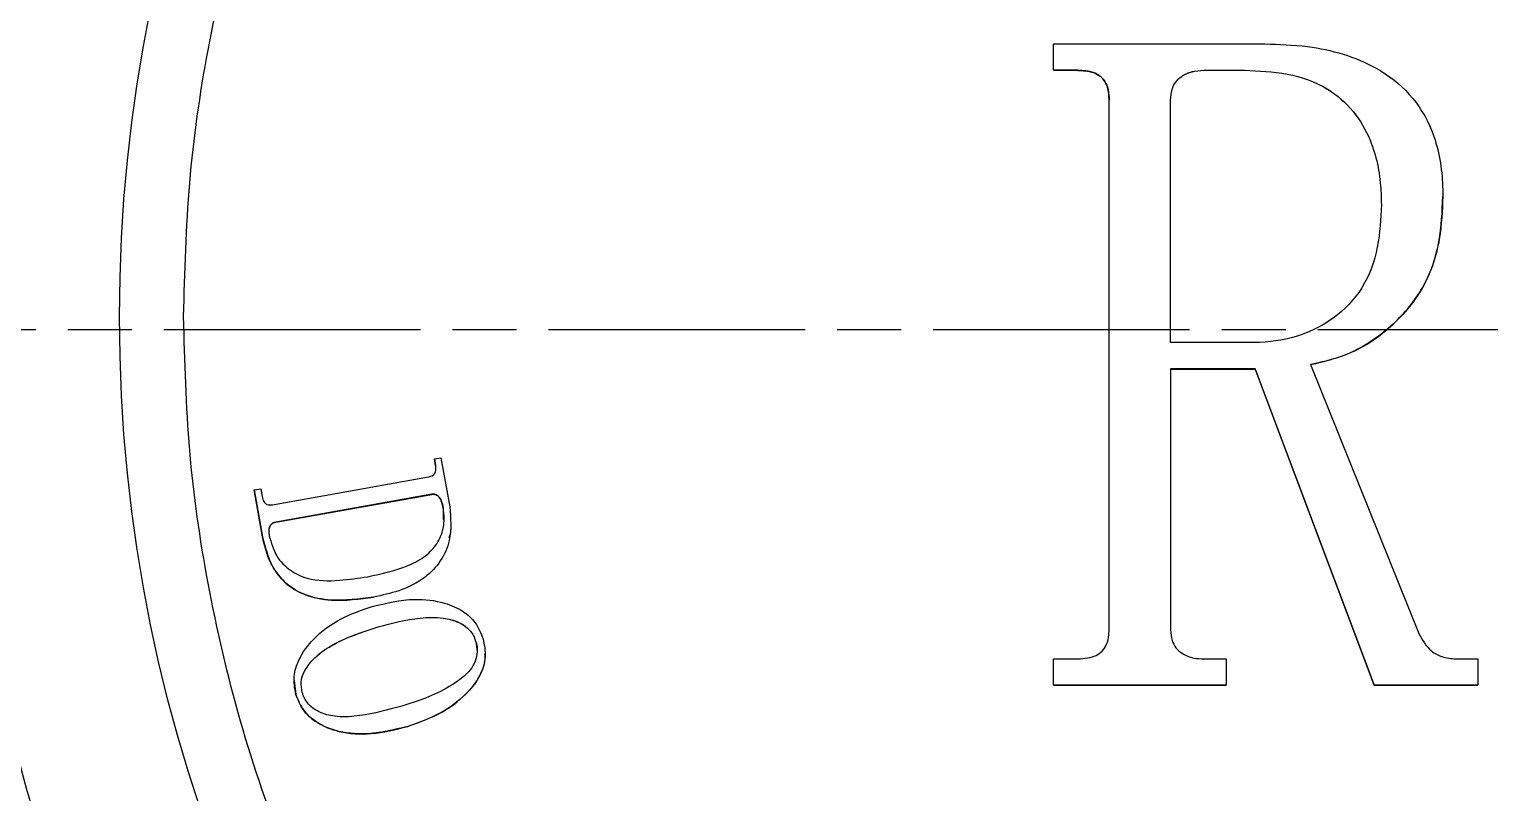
# Model space of a CAD drawing. Header units: millimetres. Extents: x 2063 to 4500, y 825 to 2548.
# Drawn here: x 3707 to 3775.4, y 2227.6 to 2263.3 of the extents above; entities that cross this region are included whole.
import ezdxf

# ---------------------------------------------------------------- set-up
doc = ezdxf.new("R2010")
doc.units = ezdxf.units.MM
doc.linetypes.add('AM_ISO08W050', pattern=[18, 12, -1.5, 3, -1.5])
doc.layers.add('AM_7', color=4, linetype='AM_ISO08W050', lineweight=25)

msp = doc.modelspace()

# ---------------------------------------------------------------- linework, layer by layer
at = {"color": 7, "linetype": 'Continuous', "lineweight": 25}
for p, q in [((3754.954, 2261.371), (3754.954, 2262.604)), ((3754.954, 2262.604), (3764.842, 2262.604)), ((3755.994, 2261.371), (3754.954, 2261.371)), ((3754.954, 2261.371), (3754.954, 2261.369)), ((3754.954, 2261.369), (3755.994, 2261.369)), ((3755.994, 2261.371), (3755.994, 2261.369)), ((3761.991, 2261.371), (3763.892, 2261.371)), ((3761.991, 2261.371), (3761.991, 2261.369)), ((3761.991, 2261.369), (3763.892, 2261.369)), ((3763.892, 2261.371), (3763.892, 2261.369)), ((3757.554, 2235.224), (3757.554, 2259.984)), ((3760.431, 2248.632), (3760.431, 2259.978)), ((3764.239, 2248.632), (3760.431, 2248.632)), ((3764.393, 2247.399), (3760.431, 2247.399)), ((3760.431, 2247.399), (3760.431, 2235.192)), ((3760.431, 2247.397), (3764.393, 2247.397)), ((3769.96, 2232.604), (3764.393, 2247.399)), ((3764.393, 2247.399), (3764.393, 2247.397)), ((3764.393, 2247.397), (3769.96, 2232.602)), ((3766.974, 2247.604), (3772.041, 2235.025)), ((3725.983, 2243.191), (3726.289, 2243.245)), ((3726.289, 2243.245), (3726.699, 2240.947)), ((3726.039, 2242.885), (3725.983, 2243.191)), ((3725.983, 2243.191), (3725.983, 2243.189)), ((3725.983, 2243.189), (3726.039, 2242.883)), ((3726.039, 2242.885), (3726.039, 2242.883)), ((3726.039, 2242.883), (3726.039, 2242.666)), ((3718.41, 2241.051), (3725.711, 2242.352)), ((3717.551, 2241.741), (3717.857, 2241.795)), ((3717.942, 2239.547), (3717.551, 2241.741)), ((3717.551, 2241.741), (3717.551, 2241.739)), ((3717.551, 2241.739), (3717.942, 2239.545)), ((3717.857, 2241.795), (3717.921, 2241.438)), ((3725.857, 2241.535), (3718.557, 2240.234)), ((3718.557, 2240.232), (3725.857, 2241.533)), ((3725.857, 2241.533), (3725.857, 2241.535)), ((3726.393, 2240.891), (3726.383, 2240.353)), ((3726.393, 2240.891), (3726.393, 2240.893)), ((3718.557, 2240.232), (3718.557, 2240.234)), ((3726.758, 2239.897), (3726.758, 2239.899)), ((3717.942, 2239.547), (3717.942, 2239.545)), ((3728.362, 2234.07), (3728.362, 2234.072)), ((3754.954, 2232.604), (3754.954, 2233.837)), ((3754.954, 2233.837), (3755.994, 2233.837)), ((3761.991, 2233.837), (3763.032, 2233.837)), ((3763.032, 2233.837), (3763.032, 2232.604)), ((3773.774, 2233.837), (3774.815, 2233.837)), ((3774.815, 2233.837), (3774.815, 2232.604)), ((3719.404, 2232.829), (3719.404, 2232.827)), ((3719.417, 2232.829), (3719.494, 2232.174)), ((3763.032, 2232.604), (3754.954, 2232.604)), ((3754.954, 2232.604), (3754.954, 2232.602)), ((3754.954, 2232.602), (3763.032, 2232.602)), ((3763.032, 2232.604), (3763.032, 2232.602)), ((3774.815, 2232.604), (3769.96, 2232.604)), ((3769.96, 2232.604), (3769.96, 2232.602)), ((3769.96, 2232.602), (3774.815, 2232.602)), ((3774.815, 2232.604), (3774.815, 2232.602))]:
    msp.add_line(p, q, dxfattribs=at)
msp.add_circle((3782.746, 2249.841), 71.5, dxfattribs=at)
for centre, start, end in [((3782.746, 2249.839), 190.30617, 259.69396), ((3782.823, 2249.466), 190.52799, 258.6349)]:
    msp.add_arc(centre, 80, start, end, dxfattribs=at)
for points, knots in [([(3714.246, 2249.847), (3714.301, 2251.936), (3714.411, 2256.114), (3715.321, 2262.453), (3716.806, 2268.806), (3718.98, 2275.171), (3721.811, 2281.394), (3725.325, 2287.417), (3729.479, 2293.109), (3734.223, 2298.37), (3739.484, 2303.114), (3745.176, 2307.268), (3751.199, 2310.782), (3757.422, 2313.613), (3763.787, 2315.784), (3770.14, 2317.28), (3776.479, 2318.157), (3782.746, 2318.442), (3789.013, 2318.157), (3795.352, 2317.28), (3801.704, 2315.785), (3808.07, 2313.613), (3814.293, 2310.782), (3820.316, 2307.268), (3826.008, 2303.114), (3831.269, 2298.37), (3836.013, 2293.109), (3840.167, 2287.417), (3843.681, 2281.394), (3846.511, 2275.171), (3848.685, 2268.806), (3850.171, 2262.453), (3851.081, 2256.114), (3851.191, 2251.936), (3851.246, 2249.847)], [0, 0, 0, 0, 0.0291236, 0.0582485, 0.08912, 0.1199941, 0.1519015, 0.1843128, 0.2170688, 0.25, 0.2829312, 0.3156872, 0.3480985, 0.3800059, 0.4108775, 0.4417515, 0.4708745, 0.5, 0.529123, 0.5582485, 0.58912, 0.6199941, 0.6519015, 0.6843128, 0.7170688, 0.75, 0.7829312, 0.8156872, 0.8480985, 0.8800059, 0.9108775, 0.9417515, 0.9708751, 1, 1, 1, 1]), ([(3764.842, 2262.604), (3765.511, 2262.584), (3766.746, 2262.547), (3768.513, 2262.171), (3770.176, 2261.491), (3771.695, 2260.323), (3772.841, 2258.444), (3773.149, 2256.724), (3773.167, 2255.675), (3773.171, 2255.464)], [0, 0, 0, 0, 0.160365, 0.296332, 0.431737, 0.589347, 0.747826, 0.949128, 1, 1, 1, 1]), ([(3757.554, 2259.984), (3757.545, 2260.188), (3757.529, 2260.512), (3757.331, 2260.916), (3757.07, 2261.162), (3756.616, 2261.351), (3756.249, 2261.363), (3755.994, 2261.371)], [0, 0, 0, 0, 0.250411, 0.398556, 0.54744, 0.686236, 1, 1, 1, 1]), ([(3755.994, 2261.369), (3756.241, 2261.361), (3756.61, 2261.35), (3757.07, 2261.162), (3757.333, 2260.91), (3757.513, 2260.539), (3757.549, 2260.219), (3757.554, 2260.014), (3757.554, 2259.982)], [0, 0, 0, 0, 0.304676, 0.455037, 0.606549, 0.74539, 0.96037, 1, 1, 1, 1]), ([(3760.431, 2259.978), (3760.441, 2260.147), (3760.458, 2260.445), (3760.652, 2260.836), (3760.978, 2261.133), (3761.439, 2261.339), (3761.804, 2261.361), (3761.991, 2261.371)], [0, 0, 0, 0, 0.212555, 0.375218, 0.538546, 0.763737, 1, 1, 1, 1]), ([(3760.431, 2259.976), (3760.441, 2260.145), (3760.458, 2260.443), (3760.652, 2260.833), (3760.978, 2261.131), (3761.439, 2261.337), (3761.804, 2261.358), (3761.991, 2261.369)], [0, 0, 0, 0, 0.212555, 0.375218, 0.538546, 0.763737, 1, 1, 1, 1]), ([(3763.892, 2261.371), (3764.561, 2261.343), (3765.907, 2261.287), (3767.715, 2260.657), (3769.035, 2259.503), (3769.959, 2257.904), (3770.266, 2256.358), (3770.289, 2255.336), (3770.294, 2255.092)], [0, 0, 0, 0, 0.196061, 0.394111, 0.547436, 0.700125, 0.928087, 1, 1, 1, 1]), ([(3763.892, 2261.369), (3764.561, 2261.341), (3765.907, 2261.285), (3767.715, 2260.654), (3769.035, 2259.501), (3769.959, 2257.902), (3770.266, 2256.356), (3770.289, 2255.334), (3770.294, 2255.089)], [0, 0, 0, 0, 0.1960612, 0.3941112, 0.5474359, 0.700125, 0.9280873, 1, 1, 1, 1]), ([(3770.294, 2255.092), (3770.264, 2254.422), (3770.203, 2253.077), (3769.52, 2251.146), (3768.172, 2249.748), (3766.487, 2248.878), (3765.14, 2248.652), (3764.361, 2248.635), (3764.239, 2248.632)], [0, 0, 0, 0, 0.200351, 0.402646, 0.59747, 0.766762, 0.96323, 1, 1, 1, 1]), ([(3773.171, 2255.464), (3773.144, 2254.796), (3773.084, 2253.274), (3772.3, 2250.991), (3770.588, 2249.131), (3768.74, 2247.984), (3767.461, 2247.709), (3766.974, 2247.604)], [0, 0, 0, 0, 0.183074, 0.416875, 0.642834, 0.864166, 1, 1, 1, 1]), ([(3766.974, 2247.602), (3767.632, 2247.759), (3769.107, 2248.11), (3770.95, 2249.456), (3772.391, 2251.247), (3773.08, 2253.327), (3773.141, 2254.754), (3773.171, 2255.462)], [0, 0, 0, 0, 0.184054, 0.41238, 0.609428, 0.80635, 1, 1, 1, 1]), ([(3851.246, 2249.847), (3851.191, 2247.758), (3851.081, 2243.58), (3850.171, 2237.241), (3848.685, 2230.889), (3846.512, 2224.523), (3843.681, 2218.3), (3840.167, 2212.277), (3836.013, 2206.585), (3831.269, 2201.324), (3826.008, 2196.581), (3820.316, 2192.426), (3814.293, 2188.913), (3808.07, 2186.081), (3801.705, 2183.91), (3795.352, 2182.415), (3789.013, 2181.537), (3782.746, 2181.252), (3776.479, 2181.537), (3770.14, 2182.415), (3763.788, 2183.91), (3757.422, 2186.081), (3751.199, 2188.913), (3745.176, 2192.426), (3739.484, 2196.581), (3734.223, 2201.324), (3729.479, 2206.585), (3725.325, 2212.277), (3721.811, 2218.3), (3718.98, 2224.523), (3716.807, 2230.889), (3715.321, 2237.241), (3714.411, 2243.58), (3714.301, 2247.758), (3714.246, 2249.847)], [0, 0, 0, 0, 0.029124, 0.058248, 0.08912, 0.119994, 0.151902, 0.184313, 0.217069, 0.25, 0.282931, 0.315687, 0.348098, 0.380006, 0.410878, 0.441752, 0.470875, 0.5, 0.529123, 0.558248, 0.58912, 0.619994, 0.651902, 0.684313, 0.717069, 0.75, 0.782931, 0.815687, 0.848098, 0.880006, 0.910878, 0.941752, 0.970875, 1, 1, 1, 1]), ([(3725.711, 2242.352), (3725.783, 2242.37), (3725.888, 2242.396), (3725.993, 2242.491), (3726.045, 2242.592), (3726.059, 2242.728), (3726.046, 2242.83), (3726.039, 2242.885)], [0, 0, 0, 0, 0.3039299, 0.4394116, 0.5752405, 0.7665382, 1, 1, 1, 1]), ([(3717.921, 2241.438), (3717.939, 2241.353), (3717.965, 2241.232), (3718.06, 2241.109), (3718.155, 2241.054), (3718.275, 2241.034), (3718.364, 2241.045), (3718.41, 2241.051)], [0, 0, 0, 0, 0.35696, 0.506296, 0.628832, 0.807113, 1, 1, 1, 1]), ([(3726.393, 2240.893), (3726.374, 2240.982), (3726.337, 2241.162), (3726.242, 2241.37), (3726.123, 2241.485), (3726.029, 2241.535), (3725.937, 2241.544), (3725.881, 2241.537), (3725.857, 2241.535)], [0, 0, 0, 0, 0.2921955, 0.5874478, 0.7122589, 0.8180509, 0.9240716, 1, 1, 1, 1]), ([(3725.857, 2241.533), (3725.904, 2241.537), (3725.985, 2241.546), (3726.107, 2241.498), (3726.219, 2241.395), (3726.331, 2241.188), (3726.369, 2241.006), (3726.393, 2240.891)], [0, 0, 0, 0, 0.146677, 0.259785, 0.406359, 0.624533, 1, 1, 1, 1]), ([(3722.856, 2237.684), (3723.515, 2237.821), (3724.467, 2238.019), (3725.56, 2238.602), (3726.128, 2239.201), (3726.423, 2239.902), (3726.454, 2240.489), (3726.406, 2240.806), (3726.393, 2240.893)], [0, 0, 0, 0, 0.371772, 0.537551, 0.679482, 0.821953, 0.950737, 1, 1, 1, 1]), ([(3726.699, 2240.947), (3726.744, 2240.414), (3726.817, 2239.531), (3726.305, 2238.387), (3725.498, 2237.535), (3724.378, 2236.997), (3723.528, 2236.815), (3723.132, 2236.73)], [0, 0, 0, 0, 0.251835, 0.417408, 0.583236, 0.805839, 1, 1, 1, 1]), ([(3718.557, 2240.234), (3718.506, 2240.222), (3718.418, 2240.2), (3718.316, 2240.106), (3718.248, 2239.977), (3718.223, 2239.8), (3718.239, 2239.671), (3718.248, 2239.601)], [0, 0, 0, 0, 0.193467, 0.335879, 0.508687, 0.733966, 1, 1, 1, 1]), ([(3718.242, 2239.863), (3718.241, 2239.877), (3718.238, 2239.935), (3718.276, 2240.033), (3718.343, 2240.136), (3718.443, 2240.205), (3718.517, 2240.223), (3718.557, 2240.232)], [0, 0, 0, 0, 0.082416, 0.326896, 0.572311, 0.772655, 1, 1, 1, 1]), ([(3726.666, 2239.514), (3726.714, 2239.632), (3726.763, 2239.758), (3726.755, 2239.889), (3726.755, 2239.897)], [0, 0, 0, 0, 0.945411, 1, 1, 1, 1]), ([(3723.132, 2236.73), (3722.464, 2236.64), (3721.402, 2236.495), (3720.008, 2236.749), (3719.074, 2237.273), (3718.363, 2238.118), (3718.064, 2238.936), (3717.961, 2239.451), (3717.942, 2239.547)], [0, 0, 0, 0, 0.298114, 0.474394, 0.620068, 0.765882, 0.956507, 1, 1, 1, 1]), ([(3717.942, 2239.545), (3718.06, 2239.071), (3718.26, 2238.27), (3718.991, 2237.341), (3719.952, 2236.756), (3721.387, 2236.491), (3722.475, 2236.639), (3723.132, 2236.728)], [0, 0, 0, 0, 0.214788, 0.363839, 0.513204, 0.70643, 1, 1, 1, 1]), ([(3718.248, 2239.601), (3718.342, 2239.271), (3718.522, 2238.641), (3719.199, 2237.948), (3720.215, 2237.479), (3721.483, 2237.476), (3722.418, 2237.618), (3722.856, 2237.684)], [0, 0, 0, 0, 0.179595, 0.343759, 0.495827, 0.763697, 1, 1, 1, 1]), ([(3723.07, 2236.287), (3723.727, 2236.445), (3724.845, 2236.715), (3726.325, 2236.54), (3727.297, 2236.128), (3727.952, 2235.541), (3728.154, 2235.038), (3728.259, 2234.773)], [0, 0, 0, 0, 0.335879, 0.572344, 0.731569, 0.859032, 1, 1, 1, 1]), ([(3705.021, 2235.707), (3705.547, 2233.211), (3706.609, 2228.174), (3709.148, 2220.797), (3712.417, 2213.555), (3716.48, 2206.576), (3721.292, 2199.973), (3726.784, 2193.879), (3732.878, 2188.387), (3739.481, 2183.575), (3746.46, 2179.512), (3753.702, 2176.243), (3761.079, 2173.704), (3766.116, 2172.642), (3768.612, 2172.116)], [0, 0, 0, 0, 0.079959, 0.161371, 0.244142, 0.328893, 0.414217, 0.5, 0.585778, 0.671102, 0.755858, 0.838624, 0.920039, 1, 1, 1, 1]), ([(3719.494, 2232.176), (3719.444, 2232.461), (3719.346, 2233.008), (3719.659, 2233.933), (3720.371, 2234.911), (3721.578, 2235.778), (3722.578, 2236.119), (3723.07, 2236.287)], [0, 0, 0, 0, 0.1423228, 0.273484, 0.4736487, 0.7406336, 1, 1, 1, 1]), ([(3723.353, 2235.336), (3724.001, 2235.508), (3724.997, 2235.774), (3726.286, 2235.796), (3727.051, 2235.607), (3727.558, 2235.296), (3727.809, 2234.961), (3727.886, 2234.735), (3727.909, 2234.669)], [0, 0, 0, 0, 0.397346, 0.609831, 0.759517, 0.858592, 0.95839, 1, 1, 1, 1]), ([(3723.353, 2235.334), (3724.001, 2235.506), (3724.997, 2235.771), (3726.286, 2235.794), (3727.051, 2235.605), (3727.558, 2235.294), (3727.809, 2234.959), (3727.886, 2234.733), (3727.909, 2234.667)], [0, 0, 0, 0, 0.3973458, 0.609831, 0.7595167, 0.8585918, 0.95839, 1, 1, 1, 1]), ([(3719.795, 2232.267), (3719.764, 2232.435), (3719.705, 2232.766), (3719.896, 2233.311), (3720.355, 2233.927), (3721.5, 2234.742), (3722.604, 2235.096), (3723.353, 2235.336)], [0, 0, 0, 0, 0.098439, 0.192959, 0.327087, 0.54288, 1, 1, 1, 1]), ([(3719.753, 2232.724), (3719.751, 2232.738), (3719.732, 2232.915), (3719.912, 2233.309), (3720.347, 2233.926), (3721.506, 2234.74), (3722.606, 2235.093), (3723.353, 2235.334)], [0, 0, 0, 0, 0.009569, 0.113407, 0.260756, 0.49782, 1, 1, 1, 1]), ([(3755.994, 2233.837), (3756.291, 2233.849), (3756.708, 2233.866), (3757.181, 2234.127), (3757.424, 2234.437), (3757.542, 2234.822), (3757.551, 2235.099), (3757.554, 2235.224)], [0, 0, 0, 0, 0.364031, 0.510061, 0.655864, 0.843841, 1, 1, 1, 1]), ([(3760.431, 2235.192), (3760.442, 2235.023), (3760.461, 2234.726), (3760.666, 2234.344), (3761.014, 2234.04), (3761.478, 2233.857), (3761.836, 2233.843), (3761.991, 2233.837)], [0, 0, 0, 0, 0.21541, 0.378382, 0.541893, 0.800389, 1, 1, 1, 1]), ([(3772.041, 2235.025), (3772.211, 2234.726), (3772.476, 2234.263), (3773.148, 2233.893), (3773.554, 2233.857), (3773.774, 2233.837)], [0, 0, 0, 0, 0.454509, 0.703285, 1, 1, 1, 1]), ([(3727.909, 2234.669), (3727.945, 2234.504), (3728.013, 2234.188), (3727.909, 2233.715), (3727.612, 2233.221), (3726.644, 2232.416), (3725.491, 2231.949), (3724.577, 2231.669), (3724.449, 2231.629)], [0, 0, 0, 0, 0.099013, 0.188639, 0.277978, 0.435263, 0.920804, 1, 1, 1, 1]), ([(3728.259, 2234.773), (3728.315, 2234.491), (3728.428, 2233.923), (3728.149, 2233.015), (3727.387, 2232.04), (3726.21, 2231.19), (3725.19, 2230.836), (3724.732, 2230.678)], [0, 0, 0, 0, 0.14267, 0.2869, 0.459199, 0.757548, 1, 1, 1, 1]), ([(3727.909, 2234.667), (3727.96, 2234.5), (3728.012, 2234.331), (3727.977, 2234.164), (3727.976, 2234.162)], [0, 0, 0, 0, 0.986511, 1, 1, 1, 1]), ([(3724.732, 2230.676), (3725.366, 2230.909), (3726.468, 2231.314), (3727.616, 2232.275), (3728.182, 2233.138), (3728.383, 2233.722), (3728.348, 2234.018), (3728.342, 2234.068)], [0, 0, 0, 0, 0.382287, 0.665266, 0.83077, 0.971293, 1, 1, 1, 1]), ([(3724.449, 2231.629), (3723.804, 2231.455), (3722.813, 2231.187), (3721.525, 2231.092), (3720.744, 2231.26), (3720.211, 2231.563), (3719.917, 2231.919), (3719.827, 2232.176), (3719.795, 2232.267)], [0, 0, 0, 0, 0.386905, 0.5938453, 0.741486, 0.8425466, 0.9443486, 1, 1, 1, 1]), ([(3724.732, 2230.678), (3724.077, 2230.517), (3722.964, 2230.244), (3721.463, 2230.399), (3720.475, 2230.827), (3719.8, 2231.417), (3719.599, 2231.918), (3719.494, 2232.176)], [0, 0, 0, 0, 0.3332849, 0.5666872, 0.7350111, 0.8630417, 1, 1, 1, 1]), ([(3719.494, 2232.174), (3719.6, 2231.914), (3719.81, 2231.393), (3720.541, 2230.777), (3721.627, 2230.351), (3723.11, 2230.268), (3724.166, 2230.534), (3724.732, 2230.676)], [0, 0, 0, 0, 0.1376412, 0.2762501, 0.4601913, 0.7108533, 1, 1, 1, 1])]:
    msp.add_open_spline(points, degree=3, knots=knots, dxfattribs=at)
at = {"layer": 'AM_7'}
msp.add_line((3497.323, 2249.25), (4135.54, 2249.25), dxfattribs=at)

doc.saveas('drawing.dxf')
